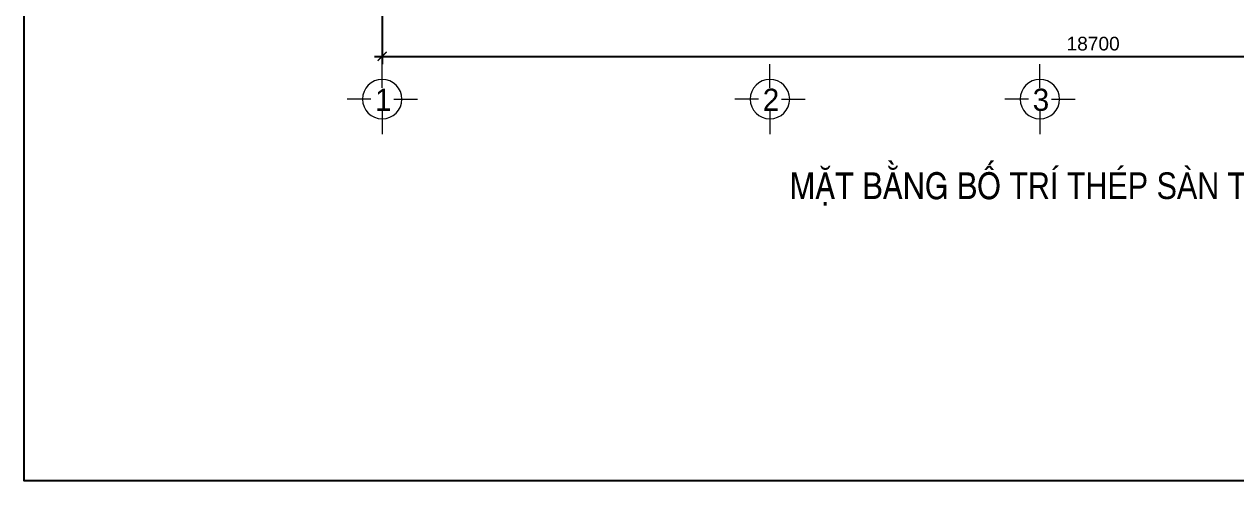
# Model space of a CAD drawing. Header units: millimetres. Extents: x -559287 to -299624, y 2351330 to 2655682.
# Drawn here: x -535995 to -520061, y 2515250 to 2521256 of the extents above; entities that cross this region are included whole.
import ezdxf
from ezdxf.enums import TextEntityAlignment as Align

# ---------------------------------------------------------------- set-up
doc = ezdxf.new("R2010")
doc.units = ezdxf.units.MM
doc.header["$LTSCALE"] = 10
doc.layers.get('0').update_dxf_attribs({"lineweight": 20})
doc.layers.get('Defpoints').update_dxf_attribs({"lineweight": 20})
for name, color, linetype, lineweight in [('Dim', 251, 'Continuous', 15), ('Net-thay', 252, 'Continuous', 9), ('Text', 54, 'Continuous', 25)]:
    doc.layers.add(name, color=color, linetype=linetype, lineweight=lineweight)
doc.layers.add('ththep', color=3, linetype='Continuous')
doc.styles.add('HELVE', font='VHAVAN.TTF', dxfattribs={"height": 800})
doc.styles.add('NGHIA5', font='arial_0.ttf', dxfattribs={"height": 180})
doc.styles.add('STYLE1-S1', font='VHARIALN.TTF')
doc.dimstyles.new('dim100', dxfattribs={"dimscale": 100, "dimtxt": 180, "dimasz": 1.2, "dimexe": 1, "dimexo": 1.5, "dimgap": 0.75, "dimtad": 1, "dimdec": 0, "dimzin": 0, "dimdsep": 46, "dimtxsty": 'NGHIA5', "dimblk1": 'ARCHTICK', "dimblk2": 'ARCHTICK', "dimsah": 1, "dimcen": 0.09, "dimdle": 1, "dimclrd": 256, "dimclre": 256, "dimclrt": 54, "dimadec": 0, "dimazin": 0, "dimtfac": 1, "dimtdec": 0, "dimtofl": 0, "dimtmove": 2, "dimatfit": 3, "dimfxl": 0, "dimtolj": 1, "dimtzin": 0, "dimarcsym": 0})

# ---------------------------------------------------------------- blocks, each defined once
blk = doc.blocks.new('_ARCHTICK')
at = {"color": 0, "linetype": 'ByBlock', "const_width": 0.15}
blk.add_lwpolyline([(-0.5, -0.5), (0.5, 0.5)], dxfattribs=at)
blk = doc.blocks.new('*D147')
at = {"layer": 'Defpoints', "color": 0, "transparency": 16777216}
for p in [(-531286.52481457, 2523211.916365634), (-512586.8166589768, 2523211.929730727), (-512586.8166589768, 2520832.435717648)]:
    blk.add_point(p, dxfattribs=at)
at = {"layer": 'Dim', "lineweight": -2, "transparency": 16777216}
for p, q in [((-531286.52481457, 2523061.916365634), (-531286.52481457, 2520732.435717648)), ((-512586.8166589768, 2523061.929730727), (-512586.8166589768, 2520732.435717648)), ((-531386.52481457, 2520832.435717648), (-512486.8166589768, 2520832.435717648))]:
    blk.add_line(p, q, dxfattribs=at)
at = {"layer": 'Dim', "lineweight": -2, "transparency": 16777216, "xscale": 120, "yscale": 120, "zscale": 120, "rotation": 180}
blk.add_blockref('_ARCHTICK', (-531286.52481457, 2520832.435717648), dxfattribs=at)
at = {"layer": 'Dim', "lineweight": -2, "transparency": 16777216, "xscale": 120, "yscale": 120, "zscale": 120}
blk.add_blockref('_ARCHTICK', (-512586.8166589768, 2520832.435717648), dxfattribs=at)
at = {"layer": 'Dim', "color": 54, "transparency": 16777216, "insert": (-521936.6707367734, 2520999.338855438), "char_height": 180, "attachment_point": 5, "style": 'NGHIA5'}
blk.add_mtext('\\A1;18700', dxfattribs=at)
blk = doc.blocks.new('truc ngang-helve')
for points in [[(0, -4.802440907544224), (0, 0)], [(-2.325193748962192, -7.127634656506416), (-7.127634656506416, -7.127634656506416)], [(2.325193748962192, -7.127634656506416), (7.127634656506416, -7.127634656506416)], [(0, -9.452828405468608), (0, -14.25526931301283)]]:
    blk.add_lwpolyline(points)
blk.add_circle((0, -7.127634656506416), 4)
at = {"style": 'HELVE'}
blk.add_attdef('A', text='', height=4.5, dxfattribs=at).set_placement((0.02702979045830034, -7.007037711264502), align=Align.MIDDLE_CENTER)

msp = doc.modelspace()

# ---------------------------------------------------------------- linework, layer by layer
at = {"layer": 'ththep'}
msp.add_lwpolyline([(-535994.8521017535, 2532747.897972057), (-511574.1047982496, 2532747.897972057), (-511574.1047982496, 2515250.024643107), (-535994.8521017535, 2515250.024643107)], close=True, dxfattribs=at)

# ---------------------------------------------------------------- block references
at = {"layer": 'Net-thay'}
ref = msp.add_blockref('truc ngang-helve', (-531286.52481457, 2519807.770524712), dxfattribs=dict(at, xscale=-64.86479999998119, yscale=64.8648000000976, zscale=64.8648, rotation=180))
ref.add_attrib('A', '1', dxfattribs={"layer": '0', "height": 291.8916, "style": 'HELVE'}).set_placement((-531272.8103434569, 2520262.280624446), align=Align.MIDDLE_CENTER)
ref = msp.add_blockref('truc ngang-helve', (-526186.8166589767, 2519807.770524715), dxfattribs=dict(at, xscale=-64.86479999998119, yscale=64.8648000000976, zscale=64.8648, rotation=180))
ref.add_attrib('A', '2', dxfattribs={"layer": '0', "height": 291.8916, "style": 'HELVE'}).set_placement((-526173.1021878638, 2520262.280624448), align=Align.MIDDLE_CENTER)
ref = msp.add_blockref('truc ngang-helve', (-522636.8166589767, 2519807.770524715), dxfattribs=dict(at, xscale=-64.86479999998119, yscale=64.8648000000976, zscale=64.8648, rotation=180))
ref.add_attrib('A', '3', dxfattribs={"layer": '0', "height": 291.8916, "style": 'HELVE'}).set_placement((-522623.1021878637, 2520262.280624448), align=Align.MIDDLE_CENTER)

# ---------------------------------------------------------------- texts
at = {"layer": 'Text', "style": 'STYLE1-S1'}
msp.add_text('mÆt b»ng bè trÝ thÐp sµn tÇng 2', height=350, dxfattribs=at).set_placement((-525926.7513776281, 2518956.648789296))

# ---------------------------------------------------------------- dimensions: what is measured, and where the dimension line sits
at = {"layer": 'Dim'}
dim = msp.add_linear_dim(base=(-512586.8166589768, 2520832.435717648), p1=(-531286.52481457, 2523211.916365634), p2=(-512586.8166589768, 2523211.929730727), dimstyle='dim100', dxfattribs=at)
dim.commit()
dim.dimension.update_dxf_attribs({"geometry": '*D147', "text_midpoint": (-521936.6707367734, 2520999.338855438)})

doc.saveas('drawing.dxf')
